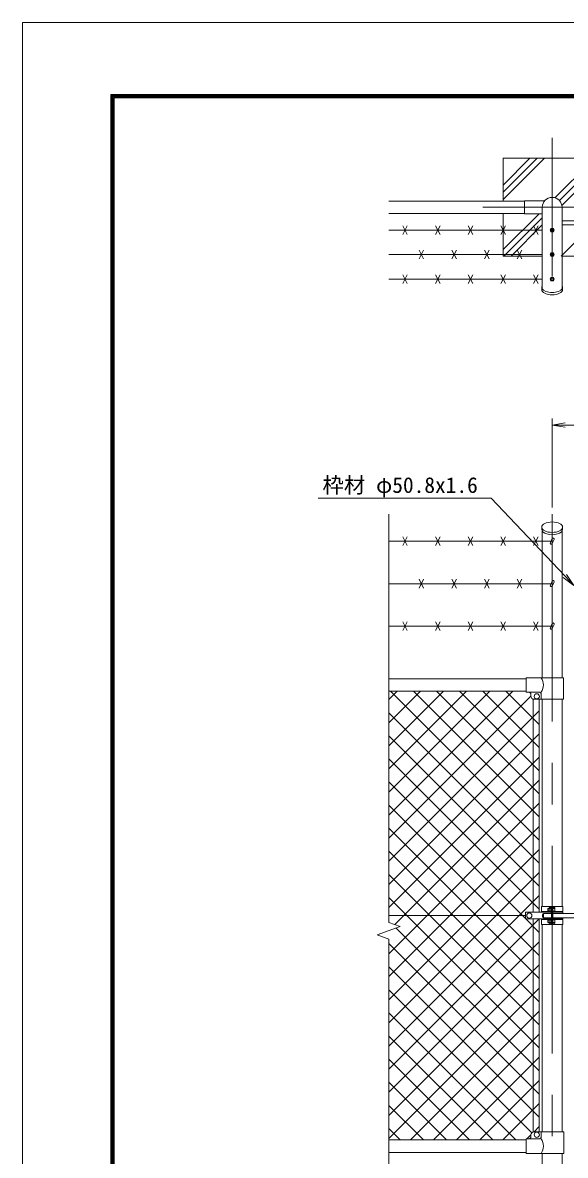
# Model space of a CAD drawing. Units: millimetres, scale not verified. Extents: x -4200 to 4200, y -2970 to 2970.
# Drawn here: x -4200 to -2539, y -498 to 2970 of the extents above; entities that cross this region are included whole.
import ezdxf
from ezdxf.enums import TextEntityAlignment as Align

# ---------------------------------------------------------------- set-up
doc = ezdxf.new("R2010")
doc.units = ezdxf.units.MM
doc.header["$LTSCALE"] = 20
doc.linetypes.add('USER1', pattern=[50.8, 31.75, -6.35, 6.35, -6.35])
for name, color, linetype, lineweight in [('0-0_D-STR-TXT', 7, 'Continuous', 9), ('0-1_D-TTL', 7, 'Continuous', 9), ('0-3_D-STR4', 7, 'Continuous', 9), ('0-4_D-BMK', 2, 'USER1', 13), ('0-5_D-STR1', 1, 'Continuous', 18), ('0-7_D-DCR-HCH', 7, 'Continuous', 9), ('0-8_D-STR3', 3, 'Continuous', 13), ('0-9_D-STR-DIM', 7, 'Continuous', 9), ('0-A_D-STR2', 7, 'Continuous', 9), ('0-B_0', 7, 'Continuous', 9)]:
    doc.layers.add(name, color=color, linetype=linetype, lineweight=lineweight)
doc.styles.add('ＭＳ ゴシック', font='')
doc.styles.get('ＭＳ ゴシック').set_extended_font_data('MS Gothic')

# ---------------------------------------------------------------- blocks, each defined once
blk = doc.blocks.new('_Open')
at = {"layer": '0-B_0'}
blk.add_line((-20, 3.33), (0, 0), dxfattribs=at)
blk.add_lwpolyline([(-20, -3.33), (0, 0), (-20, 0)], dxfattribs=at)
blk = doc.blocks.new('MLeader10')
at = {"layer": '0-0_D-STR-TXT'}
blk.add_line((-2535.88, 1280.78), (-2513.21, 1247.16), dxfattribs=at)
for points in [[(-2540.72, 1276.19), (-2766.16, 1514.11), (-3288.23, 1514.11), (-3295.43, 1514.11)], [(-2545.56, 1271.61), (-2513.21, 1247.16), (-2540.72, 1276.19)]]:
    blk.add_lwpolyline(points, dxfattribs=at)

msp = doc.modelspace()

# ---------------------------------------------------------------- linework, layer by layer
at = {"layer": '0-1_D-TTL', "color": 2, "lineweight": 18}
msp.add_lwpolyline([(-4200, 2970), (4200, 2970), (4200, -2970), (-4200, -2970)], close=True, dxfattribs=at)
at = {"layer": '0-1_D-TTL'}
for points in [[(-3930, 2750), (3930, 2750), (3930, -2750), (-3930, -2750)], [(-3927.5, 2747.5), (3927.5, 2747.5), (3927.5, -2747.5), (-3927.5, -2747.5)], [(-3925, 2745), (3925, 2745), (3925, -2745), (-3925, -2745)], [(-3922.5, 2742.5), (3922.5, 2742.5), (3922.5, -2742.5), (-3922.5, -2742.5)], [(-3920, 2740), (3920, 2740), (3920, -2740), (-3920, -2740)]]:
    msp.add_lwpolyline(points, close=True, dxfattribs=at)
at = {"layer": '0-3_D-STR4'}
for p, q in [((-2729.32, 2423.85), (-2729.32, 2554.85)), ((-2429.32, 2554.85), (-2729.32, 2554.85)), ((-2429.32, 2254.85), (-2549.07, 2254.85))]:
    msp.add_line(p, q, dxfattribs=at)
msp.add_lwpolyline([(-2609.57, 2254.85), (-2729.32, 2254.85), (-2729.32, 2385.85)], dxfattribs=at)
at = {"layer": '0-4_D-BMK'}
for p, q in [((-2579.32, 2192.72), (-2579.32, 2616.99)), ((-2367.19, 2404.85), (-2791.45, 2404.85)), ((-2579.32, 1465.52), (-2579.32, -868.63))]:
    msp.add_line(p, q, dxfattribs=at)
at = {"layer": '0-5_D-STR1'}
for p, q in [((-2664.32, 2423.85), (-3079.32, 2423.85)), ((-2609.57, 2154.48), (-2609.57, 2404.85)), ((-2549.07, 2154.48), (-2549.07, 2404.85)), ((-2664.32, 2385.85), (-3079.32, 2385.85)), ((-2611.42, 2159.85), (-2611.42, 2152.93)), ((-2547.22, 2159.85), (-2547.22, 2152.93)), ((-2611.42, 1425.37), (-2611.42, 1418.44)), ((-2547.22, 1425.37), (-2547.22, 1418.44)), ((-2609.57, 1413.07), (-2609.57, 964.37)), ((-2549.07, 1413.07), (-2549.07, 964.37)), ((-2659.32, 961.37), (-3079.32, 961.37)), ((-2659.32, 923.37), (-3079.32, 923.37)), ((-2609.57, 898.37), (-2609.57, 263.87)), ((-2549.07, 898.37), (-2549.07, 263.87)), ((-2609.57, 248.87), (-2609.57, 246.87)), ((-2549.07, 248.87), (-2549.07, 246.87)), ((-2609.57, 225.87), (-2609.57, 223.87)), ((-2609.57, 208.87), (-2609.57, -425.63)), ((-2549.07, 225.87), (-2549.07, 223.87)), ((-2549.07, 208.87), (-2549.07, -425.63)), ((-2659.32, -450.63), (-3079.32, -450.63)), ((-2659.32, -488.63), (-3079.32, -488.63)), ((-2609.57, -491.63), (-2609.57, -838.63)), ((-2549.07, -491.63), (-2549.07, -838.63))]:
    msp.add_line(p, q, dxfattribs=at)
msp.add_arc((-2579.32, 2404.85), 30.25, 0, 180, dxfattribs=at)
for centre, major_axis, start_param, end_param in [((-2579.32, 2159.85), (32.1, 0), 2.8004339, 6.6243441), ((-2579.32, 2152.93), (32.1, 0), 3.1415927, 6.2831853), ((-2579.32, 1418.44), (-32.1, 0), 6.2831853, 9.424778)]:
    msp.add_ellipse(centre, major_axis=major_axis, ratio=0.5, start_param=start_param, end_param=end_param, dxfattribs=at)
msp.add_ellipse((-2579.32, 1425.37), major_axis=(-32.1, 0), ratio=0.5, dxfattribs=at)
at = {"layer": '0-7_D-DCR-HCH'}
for p, q in [((-2729.32, 2428.63), (-2603.1, 2554.85)), ((-2729.32, 2450.73), (-2625.2, 2554.85)), ((-2729.32, 2472.83), (-2647.3, 2554.85)), ((-2569.65, 2434.68), (-2449.47, 2554.85)), ((-2556.2, 2426.03), (-2429.32, 2552.91)), ((-2548.68, 2411.46), (-2429.32, 2530.81)), ((-2729.32, 2275), (-2619.17, 2385.15)), ((-2727.37, 2254.85), (-2609.57, 2372.66)), ((-2705.28, 2254.85), (-2609.48, 2350.65)), ((-2551.65, 2254.85), (-2455.85, 2350.65))]:
    msp.add_line(p, q, dxfattribs=at)
at = {"layer": '0-8_D-STR3'}
for p, q in [((-2664.32, 2385.15), (-2609.57, 2385.15)), ((-2549.07, 2363.65), (-2448.72, 2363.65)), ((-3079.32, 2334.85), (-2609.57, 2334.85)), ((-3022.61, 2348.27), (-3036.03, 2321.44)), ((-3022.61, 2321.44), (-3036.03, 2348.27)), ((-2922.61, 2348.27), (-2936.03, 2321.44)), ((-2922.61, 2321.44), (-2936.03, 2348.27)), ((-2822.61, 2348.27), (-2836.03, 2321.44)), ((-2822.61, 2321.44), (-2836.03, 2348.27)), ((-2722.61, 2348.27), (-2736.03, 2321.44)), ((-2722.61, 2321.44), (-2736.03, 2348.27)), ((-2622.61, 2348.27), (-2636.03, 2321.44)), ((-2622.61, 2321.44), (-2636.03, 2348.27)), ((-2585.1, 2334.85), (-2582.21, 2339.85)), ((-2582.21, 2329.85), (-2585.1, 2334.85)), ((-2582.21, 2339.85), (-2576.44, 2339.85)), ((-2576.44, 2339.85), (-2573.55, 2334.85)), ((-2549.07, 2350.65), (-2448.72, 2350.65)), ((-3079.32, 2259.85), (-2609.57, 2259.85)), ((-2972.61, 2273.27), (-2986.03, 2246.44)), ((-2972.61, 2246.44), (-2986.03, 2273.27)), ((-2872.61, 2273.27), (-2886.03, 2246.44)), ((-2872.61, 2246.44), (-2886.03, 2273.27)), ((-2772.61, 2273.27), (-2786.03, 2246.44)), ((-2772.61, 2246.44), (-2786.03, 2273.27)), ((-2672.61, 2273.27), (-2686.03, 2246.44)), ((-2672.61, 2246.44), (-2686.03, 2273.27)), ((-2585.1, 2259.85), (-2582.21, 2264.85)), ((-2582.21, 2254.85), (-2585.1, 2259.85)), ((-2582.21, 2264.85), (-2576.44, 2264.85)), ((-2576.44, 2264.85), (-2573.55, 2259.85)), ((-3079.32, 2184.85), (-2609.57, 2184.85)), ((-3022.61, 2198.27), (-3036.03, 2171.44)), ((-3022.61, 2171.44), (-3036.03, 2198.27)), ((-2922.61, 2198.27), (-2936.03, 2171.44)), ((-2922.61, 2171.44), (-2936.03, 2198.27)), ((-2822.61, 2198.27), (-2836.03, 2171.44)), ((-2822.61, 2171.44), (-2836.03, 2198.27)), ((-2722.61, 2198.27), (-2736.03, 2171.44)), ((-2722.61, 2171.44), (-2736.03, 2198.27)), ((-2622.61, 2198.27), (-2636.03, 2171.44)), ((-2622.61, 2171.44), (-2636.03, 2198.27)), ((-2585.1, 2184.85), (-2582.21, 2189.85)), ((-2582.21, 2179.85), (-2585.1, 2184.85)), ((-2582.21, 2189.85), (-2576.44, 2189.85)), ((-2576.44, 2189.85), (-2573.55, 2184.85)), ((-3022.61, 1395.78), (-3036.03, 1368.95)), ((-3022.61, 1368.95), (-3036.03, 1395.78)), ((-2922.61, 1395.78), (-2936.03, 1368.95)), ((-2922.61, 1368.95), (-2936.03, 1395.78)), ((-2822.61, 1395.78), (-2836.03, 1368.95)), ((-2822.61, 1368.95), (-2836.03, 1395.78)), ((-2722.61, 1395.78), (-2736.03, 1368.95)), ((-2722.61, 1368.95), (-2736.03, 1395.78)), ((-2622.61, 1395.78), (-2636.03, 1368.95)), ((-2622.61, 1368.95), (-2636.03, 1395.78)), ((-2578.89, 1390.4), (-2584.84, 1377.64)), ((-2573.45, 1387.86), (-2579.4, 1375.1)), ((-3079.32, 1382.37), (-2582.63, 1382.37)), ((-3079.32, 1252.37), (-2582.63, 1252.37)), ((-2972.61, 1265.78), (-2986.03, 1238.95)), ((-2972.61, 1238.95), (-2986.03, 1265.78)), ((-2872.61, 1265.78), (-2886.03, 1238.95)), ((-2872.61, 1238.95), (-2886.03, 1265.78)), ((-2772.61, 1265.78), (-2786.03, 1238.95)), ((-2772.61, 1238.95), (-2786.03, 1265.78)), ((-2672.61, 1265.78), (-2686.03, 1238.95)), ((-2672.61, 1238.95), (-2686.03, 1265.78)), ((-2578.89, 1260.4), (-2584.84, 1247.64)), ((-2573.45, 1257.86), (-2579.4, 1245.1)), ((-3079.32, 1122.37), (-2582.63, 1122.37)), ((-3022.61, 1135.78), (-3036.03, 1108.95)), ((-3022.61, 1108.95), (-3036.03, 1135.78)), ((-2922.61, 1135.78), (-2936.03, 1108.95)), ((-2922.61, 1108.95), (-2936.03, 1135.78)), ((-2822.61, 1135.78), (-2836.03, 1108.95)), ((-2822.61, 1108.95), (-2836.03, 1135.78)), ((-2722.61, 1135.78), (-2736.03, 1108.95)), ((-2722.61, 1108.95), (-2736.03, 1135.78)), ((-2622.61, 1135.78), (-2636.03, 1108.95)), ((-2622.61, 1108.95), (-2636.03, 1135.78)), ((-2578.89, 1130.4), (-2584.84, 1117.64)), ((-2573.45, 1127.86), (-2579.4, 1115.1)), ((-2544.62, 964.37), (-2659.32, 964.37)), ((-2659.32, 920.37), (-2659.32, 964.37)), ((-2544.62, 898.37), (-2544.62, 964.37)), ((-2619.72, 920.37), (-2659.32, 920.37)), ((-2644.32, 908.37), (-2644.32, 913.37)), ((-2612.72, 898.37), (-2612.72, 913.37)), ((-2637.82, 899), (-2637.82, 246.87)), ((-2544.62, 898.37), (-2634.32, 898.37)), ((-2618.82, 898.37), (-2618.82, 246.87)), ((-2661.32, 225.87), (-2661.32, 246.87)), ((-2661.32, 246.87), (-2588.43, 246.87)), ((-2611.87, 263.87), (-2546.77, 263.87)), ((-2611.87, 263.87), (-2611.87, 248.87)), ((-2611.87, 248.87), (-2588.72, 248.87)), ((-2605.67, 242.87), (-2581.62, 242.87)), ((-2605.67, 242.87), (-2605.67, 229.87)), ((-2593.02, 257.19), (-2592.34, 257.87)), ((-2593.02, 257.19), (-2593.02, 250.54)), ((-2588.72, 257.19), (-2593.02, 257.19)), ((-2593.02, 250.54), (-2592.34, 249.87)), ((-2588.72, 250.54), (-2593.02, 250.54)), ((-2588.72, 257.87), (-2592.34, 257.87)), ((-2592.34, 257.87), (-2592.34, 249.87)), ((-2588.72, 249.87), (-2592.34, 249.87)), ((-2588.72, 259.69), (-2588.72, 248.09)), ((-2583.22, 261.37), (-2588.12, 261.37)), ((-2583.22, 257.87), (-2588.12, 257.87)), ((-2583.22, 249.87), (-2588.12, 249.87)), ((-2583.22, 246.37), (-2588.12, 246.37)), ((-2581.62, 262.37), (-2583.22, 262.37)), ((-2583.22, 262.37), (-2583.22, 245.37)), ((-2581.62, 245.37), (-2583.22, 245.37)), ((-2581.62, 263.87), (-2581.62, 208.87)), ((-2579.32, 263.87), (-2579.32, 208.87)), ((-2577.02, 263.87), (-2577.02, 208.87)), ((-2577.02, 262.77), (-2577.02, 244.97)), ((-2577.02, 261.37), (-2572.12, 261.37)), ((-2577.02, 257.87), (-2572.12, 257.87)), ((-2577.02, 249.87), (-2572.12, 249.87)), ((-2577.02, 246.37), (-2572.12, 246.37)), ((-2577.02, 242.87), (-2448.67, 242.87)), ((-2571.81, 246.87), (-2546.52, 246.87)), ((-2571.52, 259.69), (-2571.52, 248.09)), ((-2571.52, 248.87), (-2546.77, 248.87)), ((-2546.77, 263.87), (-2546.77, 248.87)), ((-2546.52, 242.87), (-2546.52, 246.87)), ((-2661.32, 236.37), (-3079.32, 236.37)), ((-2661.32, 225.87), (-2588.43, 225.87)), ((-2637.82, 225.87), (-2637.82, -426.27)), ((-2618.82, 225.87), (-2618.82, -425.63)), ((-2611.87, 223.87), (-2588.72, 223.87)), ((-2611.87, 208.87), (-2611.87, 223.87)), ((-2611.87, 208.87), (-2546.77, 208.87)), ((-2608.67, 239.87), (-2608.67, 232.87)), ((-2608.67, 239.87), (-2608.67, 232.87)), ((-2605.67, 229.87), (-2581.62, 229.87)), ((-2593.02, 222.19), (-2592.34, 222.87)), ((-2588.72, 222.19), (-2593.02, 222.19)), ((-2593.02, 215.54), (-2593.02, 222.19)), ((-2588.72, 215.54), (-2593.02, 215.54)), ((-2593.02, 215.54), (-2592.34, 214.87)), ((-2592.34, 214.87), (-2592.34, 222.87)), ((-2588.72, 222.87), (-2592.34, 222.87)), ((-2588.72, 214.87), (-2592.34, 214.87)), ((-2588.72, 213.05), (-2588.72, 224.65)), ((-2583.22, 226.37), (-2588.12, 226.37)), ((-2583.22, 222.87), (-2588.12, 222.87)), ((-2583.22, 214.87), (-2588.12, 214.87)), ((-2583.22, 211.37), (-2588.12, 211.37)), ((-2583.22, 210.37), (-2583.22, 227.37)), ((-2581.62, 227.37), (-2583.22, 227.37)), ((-2581.62, 210.37), (-2583.22, 210.37)), ((-2577.02, 229.87), (-2448.67, 229.87)), ((-2577.02, 226.37), (-2572.12, 226.37)), ((-2577.02, 222.87), (-2572.12, 222.87)), ((-2577.02, 214.87), (-2572.12, 214.87)), ((-2577.02, 211.37), (-2572.12, 211.37)), ((-2571.81, 225.87), (-2546.52, 225.87)), ((-2571.62, 223.87), (-2546.77, 223.87)), ((-2571.52, 224.69), (-2571.52, 213.09)), ((-2546.77, 208.87), (-2546.77, 223.87)), ((-2546.52, 225.87), (-2546.52, 229.87)), ((-2619.72, -447.63), (-2659.32, -447.63)), ((-2659.32, -447.63), (-2659.32, -491.63)), ((-2644.32, -435.63), (-2644.32, -440.63)), ((-2543.62, -425.63), (-2634.32, -425.63)), ((-2612.72, -425.63), (-2612.72, -440.63)), ((-2543.62, -425.63), (-2543.62, -491.63)), ((-2543.62, -491.63), (-2659.32, -491.63))]:
    msp.add_line(p, q, dxfattribs=at)
for points in [[(-2664.32, 2385.15), (-2664.32, 2424.55), (-2602.28, 2424.55)], [(-2573.55, 2334.85), (-2576.44, 2329.85), (-2582.21, 2329.85)], [(-2573.55, 2259.85), (-2576.44, 2254.85), (-2582.21, 2254.85)], [(-2573.55, 2184.85), (-2576.44, 2179.85), (-2582.21, 2179.85)]]:
    msp.add_lwpolyline(points, dxfattribs=at)
for centre, radius in [((-2579.32, 2334.85), 4.9), ((-2579.32, 2334.85), 3), ((-2579.32, 2259.85), 4.9), ((-2579.32, 2259.85), 3), ((-2579.32, 2184.85), 4.9), ((-2579.32, 2184.85), 3), ((-2626.32, 907.37), 8), ((-2649.32, 236.37), 8), ((-2626.32, -434.63), 8)]:
    msp.add_circle(centre, radius, dxfattribs=at)
for centre, radius, start, end in [((-2576.17, 1389.13), 3, 334.99524, 154.99707), ((-2582.12, 1376.37), 3, 154.99707, 334.99524), ((-2576.17, 1259.13), 3, 334.99524, 154.99707), ((-2582.12, 1246.37), 3, 154.99707, 334.99524), ((-2582.12, 1116.37), 3, 154.99707, 334.99524), ((-2576.17, 1129.13), 3, 334.99524, 154.99707), ((-2646.94, 942.37), 40.68, 327.25964, 32.74036), ((-2651.32, 913.37), 7, 0, 90), ((-2634.32, 908.37), 10, 180, 270), ((-2619.72, 913.37), 7, 0, 90), ((-2605.67, 239.87), 3, 90, 180), ((-2585.87, 259.62), 2.85, 142.09851, 217.90149), ((-2575.09, 253.87), 13.63, 162.93847, 197.06153), ((-2585.87, 248.12), 2.85, 142.14171, 217.85829), ((-2585.16, 253.87), 13.63, 342.93847, 17.06153), ((-2574.37, 259.62), 2.85, 322.09851, 37.90149), ((-2574.37, 248.12), 2.85, 322.14171, 37.85829), ((-2605.67, 232.87), 3, 180, 270), ((-2585.87, 224.62), 2.85, 142.14171, 217.85829), ((-2575.09, 218.87), 13.63, 162.93847, 197.06153), ((-2585.87, 213.12), 2.85, 142.09851, 217.90149), ((-2585.16, 218.87), 13.63, 342.93847, 17.06153), ((-2574.37, 224.62), 2.85, 322.09851, 37.90149), ((-2574.37, 213.12), 2.85, 322.14171, 37.85829), ((-2651.32, -440.63), 7, 270, 0), ((-2634.32, -435.63), 10, 90, 180), ((-2619.72, -440.63), 7, 270, 0), ((-2646.94, -469.63), 40.68, 327.25964, 32.74036)]:
    msp.add_arc(centre, radius, start, end, dxfattribs=at)
at = {"layer": '0-9_D-STR-DIM'}
for p, q in [((-2579.32, 1485.52), (-2579.32, 1758.03)), ((-2539.32, 1738.03), (-1584.32, 1738.03)), ((-3079.32, 1465.52), (-3079.32, 215.59)), ((-3044.08, 202.77), (-3079.32, 215.59)), ((-3114.56, 177.12), (-3044.08, 202.77)), ((-3079.32, 164.29), (-3114.56, 177.12)), ((-3079.32, 164.29), (-3079.32, -645.94))]:
    msp.add_line(p, q, dxfattribs=at)
at = {"layer": '0-A_D-STR2'}
for p, q in [((-3079.32, 543.91), (-2699.87, 923.37)), ((-3079.32, 614.62), (-2770.58, 923.37)), ((-3079.32, 685.34), (-2841.29, 923.37)), ((-3079.32, 756.05), (-2912, 923.37)), ((-3079.32, 826.76), (-2982.71, 923.37)), ((-3079.32, 897.47), (-3053.42, 923.37)), ((-3079.32, 473.2), (-2644.32, 908.2)), ((-2618.82, 467.64), (-3074.55, 923.37)), ((-2618.82, 538.35), (-3003.84, 923.37)), ((-2618.82, 609.06), (-2933.13, 923.37)), ((-2618.82, 679.77), (-2862.42, 923.37)), ((-2618.82, 750.48), (-2791.71, 923.37)), ((-2618.82, 821.19), (-2721, 923.37)), ((-3079.32, 402.49), (-2618.82, 862.99)), ((-2618.82, 396.93), (-3079.32, 857.43)), ((-3079.32, 331.78), (-2618.82, 792.28)), ((-2618.82, 326.21), (-3079.32, 786.71)), ((-3079.32, 261.07), (-2618.82, 721.57)), ((-2618.82, 255.5), (-3079.32, 716)), ((-2661.32, 227.29), (-3079.32, 645.29)), ((-3060.82, 208.86), (-2618.82, 650.86)), ((-3079.32, 119.65), (-2618.82, 580.15)), ((-2618.82, 114.08), (-3079.32, 574.58)), ((-2618.82, 43.37), (-3079.32, 503.87)), ((-3078.89, 49.37), (-2618.82, 509.44)), ((-3079.32, -21.77), (-2618.82, 438.73)), ((-2618.82, -27.34), (-3079.32, 433.16)), ((-3079.32, -92.48), (-2618.82, 368.02)), ((-2618.82, -98.05), (-3079.32, 362.45)), ((-3079.32, -163.19), (-2618.82, 297.31)), ((-2618.82, -168.76), (-3079.32, 291.74)), ((-3079.32, -233.9), (-2619.35, 226.07)), ((-2618.82, 184.79), (-2659.9, 225.87)), ((-2618.82, -239.47), (-3056.53, 198.24)), ((-3079.32, -304.61), (-2618.82, 155.89)), ((-2618.82, -310.18), (-3079.32, 150.32)), ((-3079.32, -375.32), (-2618.82, 85.18)), ((-2618.82, -380.89), (-3079.32, 79.61)), ((-3079.32, -446.04), (-2618.82, 14.46)), ((-2641.62, -428.8), (-3079.32, 8.9)), ((-2690.5, -450.63), (-3079.32, -61.81)), ((-3013.21, -450.63), (-2618.82, -56.25)), ((-2761.21, -450.63), (-3079.32, -132.52)), ((-2942.5, -450.63), (-2618.82, -126.96)), ((-2831.92, -450.63), (-3079.32, -203.23)), ((-2871.79, -450.63), (-2618.82, -197.67)), ((-2902.63, -450.63), (-3079.32, -273.95)), ((-2801.08, -450.63), (-2618.82, -268.38)), ((-2973.35, -450.63), (-3079.32, -344.66)), ((-2730.37, -450.63), (-2618.82, -339.09)), ((-3044.06, -450.63), (-3079.32, -415.37)), ((-2634.66, -425.64), (-2618.82, -409.8)), ((-2656.65, -447.63), (-2644.32, -435.29))]:
    msp.add_line(p, q, dxfattribs=at)

# ---------------------------------------------------------------- block references
at = {"layer": '0-0_D-STR-TXT'}
msp.add_blockref('MLeader10', (0, 0), dxfattribs=at)
at = {"layer": '0-9_D-STR-DIM', "xscale": 2, "yscale": 2, "rotation": 180}
msp.add_blockref('_Open', (-2579.32, 1738.03), dxfattribs=at)

# ---------------------------------------------------------------- texts
at = {"layer": '0-0_D-STR-TXT', "style": 'ＭＳ ゴシック'}
msp.add_text('枠材 φ50.8x1.6', height=48.09, dxfattribs=at).set_placement((-3282.29, 1515.88), align=Align.BOTTOM_LEFT)

doc.saveas('drawing.dxf')
